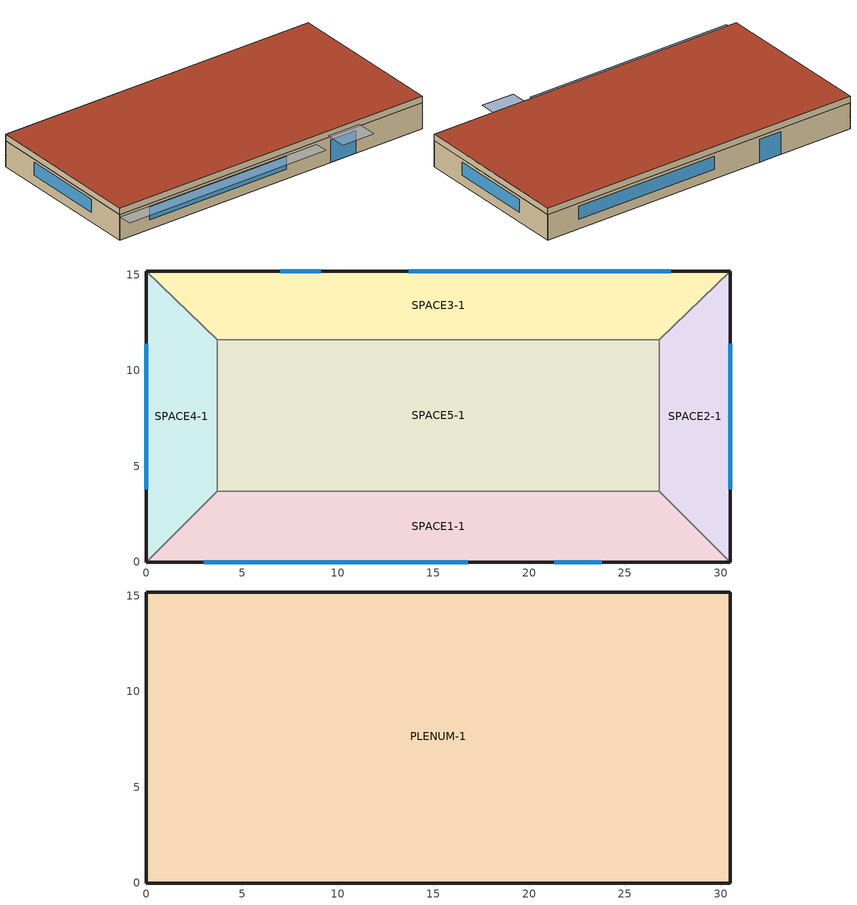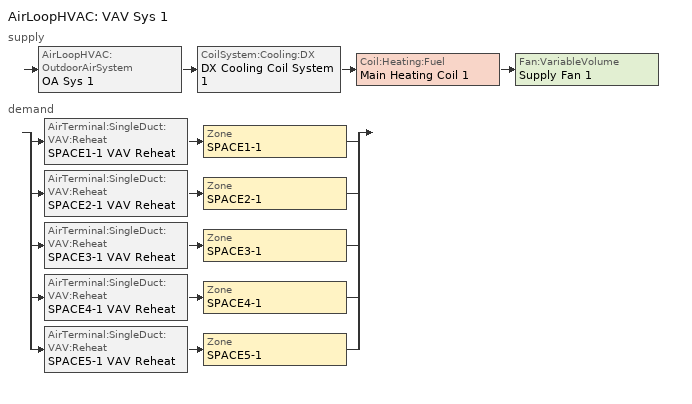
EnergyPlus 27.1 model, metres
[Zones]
SPACE1-1
 floor ground (FLOOR-SLAB-1): 26.8,3.7 30.5,0 0,0 3.7,3.7 z0
 wall outside (WALL-1): 0,0 30.5,0 z0:2.4
 wall to SPACE2-1 (INT-WALL-1): 30.5,0 26.8,3.7 z0:2.4
 wall to SPACE4-1 (INT-WALL-1): 3.7,3.7 0,0 z0:2.4
 wall to SPACE5-1 (INT-WALL-1): 26.8,3.7 3.7,3.7 z0:2.4
 window (Dbl Clr 3mm/13mm Air): 3,0 16.8,0 z0.9:2.1
 window (Sgl Grey 3mm): 21.3,0 23.8,0 z0:2.1
SPACE2-1
 floor ground (FLOOR-SLAB-1): 26.8,11.6 30.5,15.2 30.5,0 26.8,3.7 z0
 wall outside (WALL-1): 30.5,0 30.5,15.2 z0:2.4
 wall to SPACE3-1 (INT-WALL-1): 30.5,15.2 26.8,11.6 z0:2.4
 wall to SPACE5-1 (INT-WALL-1): 26.8,11.6 26.8,3.7 z0:2.4
 window (Dbl Clr 3mm/13mm Air): 30.5,3.8 30.5,11.4 z0.9:2.1
SPACE3-1
 floor ground (FLOOR-SLAB-1): 26.8,11.6 3.7,11.6 0,15.2 30.5,15.2 z0
 wall outside (WALL-1): 30.5,15.2 0,15.2 z0:2.4
 wall to SPACE4-1 (INT-WALL-1): 0,15.2 3.7,11.6 z0:2.4
 wall to SPACE5-1 (INT-WALL-1): 3.7,11.6 26.8,11.6 z0:2.4
 window (Dbl Clr 3mm/13mm Air): 27.4,15.2 13.7,15.2 z0.9:2.1
 window (Sgl Grey 3mm): 9.1,15.2 7,15.2 z0:2.1
SPACE4-1
 floor ground (FLOOR-SLAB-1): 3.7,3.7 0,0 0,15.2 3.7,11.6 z0
 wall outside (WALL-1): 0,15.2 0,0 z0:2.4
 wall to SPACE5-1 (INT-WALL-1): 3.7,3.7 3.7,11.6 z0:2.4
 window (Dbl Clr 3mm/13mm Air): 0,11.4 0,3.8 z0.9:2.1
SPACE5-1
 floor ground (FLOOR-SLAB-1): 26.8,11.6 26.8,3.7 3.7,3.7 3.7,11.6 z0
PLENUM-1
 floor to SPACE1-1 (CLNG-1): 26.8,3.7 30.5,0 0,0 3.7,3.7 z2.4
 floor to SPACE2-1 (CLNG-1): 26.8,11.6 30.5,15.2 30.5,0 26.8,3.7 z2.4
 floor to SPACE3-1 (CLNG-1): 26.8,11.6 3.7,11.6 0,15.2 30.5,15.2 z2.4
 floor to SPACE4-1 (CLNG-1): 3.7,3.7 0,0 0,15.2 3.7,11.6 z2.4
 floor to SPACE5-1 (CLNG-1): 26.8,11.6 26.8,3.7 3.7,3.7 3.7,11.6 z2.4
 wall outside (WALL-1): 0,0 30.5,0 30.5,15.2 0,15.2 0,0 z2.4:3
 roof outside (ROOF-1): 0,15.2 0,0 30.5,0 30.5,15.2 z3
shading: 0,-1.3 0,0 19.8,0 19.8,-1.3 z2.2; 21,-2 21,0 24.1,0 24.1,-2 z2.6
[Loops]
AirLoopHVAC 'VAV Sys 1'
 supply: AirLoopHVAC:OutdoorAirSystem 'OA Sys 1' > CoilSystem:Cooling:DX 'DX Cooling Coil System 1' > Coil:Heating:Fuel 'Main Heating Coil 1' > Fan:VariableVolume 'Supply Fan 1'
 demand: split
  | AirTerminal:SingleDuct:VAV:Reheat 'SPACE1-1 VAV Reheat' > Zone 'SPACE1-1'
  | AirTerminal:SingleDuct:VAV:Reheat 'SPACE2-1 VAV Reheat' > Zone 'SPACE2-1'
  | AirTerminal:SingleDuct:VAV:Reheat 'SPACE3-1 VAV Reheat' > Zone 'SPACE3-1'
  | AirTerminal:SingleDuct:VAV:Reheat 'SPACE4-1 VAV Reheat' > Zone 'SPACE4-1'
  | AirTerminal:SingleDuct:VAV:Reheat 'SPACE5-1 VAV Reheat' > Zone 'SPACE5-1'
[Building]
Building: North Axis {deg}=0; Terrain=City; Loads Convergence Tolerance Value {W}=0.04; Temperature Convergence Tolerance Value {deltaC}=0.4; Solar Distribution=FullExterior; Maximum Number of Warmup Days=25; Minimum Number of Warmup Days=6
[Site:Location]
CHICAGO_IL_USA TMY2-94846: Latitude {deg}=41.78; Longitude {deg}=-87.75; Time Zone {hr}=-6; Elevation {m}=190
[SizingPeriod:DesignDay] Day of Month=21; Humidity Condition Type=WetBulb; Barometric Pressure {Pa}=99063; Rain Indicator=No; Snow Indicator=No; Daylight Saving Time Indicator=No; Solar Model Indicator=ASHRAEClearSky
Name | Month | Day Type | Maximum Dry-Bulb Temperature {C} | Daily Dry-Bulb Temperature Range {deltaC} | Wetbulb or DewPoint at Maximum Dry-Bulb {C} | Wind Speed {m/s} | Wind Direction {deg} | Sky Clearness
CHICAGO_IL_USA Annual Heating 99% Design Conditions DB | 1 | WinterDesignDay | -17.3 | 0 | -17.3 | 4.9 | 270 | 0
CHICAGO_IL_USA Annual Cooling 1% Design Conditions DB/MCWB | 7 | SummerDesignDay | 31.5 | 10.7 | 23 | 5.3 | 230 | 1
[Site:GroundTemperature:BuildingSurface]
20.03, 20.03, 20.13, 20.3, 20.43, 20.52, 20.62, 20.77, 20.78, 20.55, 20.44, 20.2
[Material] Thermal Absorptance=0.9
Name | Roughness | Thickness {m} | Conductivity {W/m-K} | Density {kg/m3} | Specific Heat {J/kg-K} | Solar Absorptance | Visible Absorptance
RG01 | Rough | 0.0127 | 1.442 | 881 | 1674 | 0.65 | 0.65
BR01 | VeryRough | 0.0095 | 0.162 | 1121 | 1464 | 0.7 | 0.7
IN46 | VeryRough | 0.0762 | 0.023 | 24 | 1590 | 0.5 | 0.5
WD01 | MediumSmooth | 0.0191 | 0.115 | 513 | 1381 | 0.78 | 0.78
PW03 | MediumSmooth | 0.0127 | 0.115 | 545 | 1213 | 0.78 | 0.78
IN02 | Rough | 0.0901 | 0.043 | 10 | 837 | 0.75 | 0.75
GP01 | MediumSmooth | 0.0127 | 0.16 | 801 | 837 | 0.75 | 0.75
GP02 | MediumSmooth | 0.0159 | 0.16 | 801 | 837 | 0.75 | 0.75
CC03 | MediumRough | 0.1016 | 1.31 | 2243 | 837 | 0.65 | 0.65
[Material:NoMass] Roughness=Rough
Name | Thermal Resistance {m2-K/W} | Thermal Absorptance | Solar Absorptance | Visible Absorptance
CP01 | 0.367 | 0.9 | 0.75 | 0.75
MAT-CLNG-1 | 0.652259 | 0.65 | 0.65 | 0.65
[Material:AirGap]
AL21: Thermal Resistance {m2-K/W}=0.157
[Construction]
ROOF-1: RG01, BR01, IN46, WD01
WALL-1: WD01, PW03, IN02, GP01
CLNG-1: MAT-CLNG-1
FLOOR-SLAB-1: CC03, CP01
INT-WALL-1: GP02, AL21, GP02
Dbl Clr 3mm/13mm Air: CLEAR 3MM, AIR 13MM, CLEAR 3MM
Sgl Grey 3mm: GREY 3MM
[WindowMaterial:Gas]
AIR 13MM: Gas Type=Air; Thickness {m}=0.0127
[WindowMaterial:Glazing] Optical Data Type=SpectralAverage; Thickness {m}=0.003; Infrared Transmittance at Normal Incidence=0; Front Side Infrared Hemispherical Emissivity=0.84; Back Side Infrared Hemispherical Emissivity=0.84; Conductivity {W/m-K}=0.9
Name | Solar Transmittance at Normal Incidence | Front Side Solar Reflectance at Normal Incidence | Back Side Solar Reflectance at Normal Incidence | Visible Transmittance at Normal Incidence | Front Side Visible Reflectance at Normal Incidence | Back Side Visible Reflectance at Normal Incidence
CLEAR 3MM | 0.837 | 0.075 | 0.075 | 0.898 | 0.081 | 0.081
GREY 3MM | 0.626 | 0.061 | 0.061 | 0.611 | 0.061 | 0.061
[GeometryTransform]
Plane of Transform=XY; Current Aspect Ratio=2; New Aspect Ratio=4
[Zone] Type=1; Multiplier=1
Name | Ceiling Height {m} | Volume {m3}
PLENUM-1 | 0.6096 | 283.2
SPACE1-1; SPACE3-1 | 2.4384 | 239.247
SPACE2-1; SPACE4-1 | 2.4384 | 103.311
SPACE5-1 | 2.4384 | 447.683
[Exterior:Lights] Schedule=Always On Sch
Name | Design Level {W} | Control Option
OutsideLightsSchedule | 1000 | AstronomicalClock
OutsideLightsDuskToDawn | 1500 | AstronomicalClock
Parking Garage Lights | 800 | ScheduleNameOnly
[Exterior:FuelEquipment]
Parking Garage Fans: Fuel Use Type=Electricity; Schedule=Always On Sch; Design Level {W}=1000
[ZoneInfiltration:DesignFlowRate] Schedule=INFIL-SCH; Design Flow Rate Calculation Method=Flow/Zone; Constant Term Coefficient=0; Temperature Term Coefficient=0; Velocity Term Coefficient=0.2237; Velocity Squared Term Coefficient=0
Name | Zone or ZoneList or Space or SpaceList | Design Flow Rate {m3/s}
SPACE1-1 Infil 1 | SPACE1-1 | 0.0167
SPACE2-1 Infil 1 | SPACE2-1 | 0.00717
SPACE3-1 Infil 1 | SPACE3-1 | 0.0167
SPACE4-1 Infil 1 | SPACE4-1 | 0.00717
SPACE5-1 Infil 1 | SPACE5-1 | 0.031089
[People] Number of People Schedule=OCCUPY-1; Number of People Calculation Method=People; Fraction Radiant=0.3; Sensible Heat Fraction=0.55; Activity Level Schedule=ActSchd
Name | Zone or ZoneList or Space or SpaceList | Number of People
SPACE1-1 People 1 | SPACE1-1 | 11
SPACE2-1 People 1 | SPACE2-1 | 5
SPACE3-1 People 1 | SPACE3-1 | 11
SPACE4-1 People 1 | SPACE4-1 | 5
SPACE5-1 People 1 | SPACE5-1 | 20
[Lights] Schedule=LIGHTS-1; Design Level Calculation Method=LightingLevel; Return Air Fraction=0.2; Fraction Radiant=0.59; Fraction Visible=0.2
Name | Zone or ZoneList or Space or SpaceList | Lighting Level {W} | Fraction Replaceable
SPACE1-1 Lights 1 | SPACE1-1 | 1584 | 1
SPACE1-1 Lights 2 | SPACE1-1 | 480 | 0
SPACE2-1 Lights 1 | SPACE2-1 | 684 | 1
SPACE2-1 Lights 2 | SPACE2-1 | 684 | 0
SPACE3-1 Lights 1 | SPACE3-1 | 1584 | 1
SPACE3-1 Lights 2 | SPACE3-1 | 480 | 1
SPACE4-1 Lights 1 | SPACE4-1 | 684 | 1
SPACE5-1 Lights 1 | SPACE5-1 | 2964 | 1
SPACE5-1 Lights 2 | SPACE5-1 | 2964 | 0
[ElectricEquipment] Schedule=EQUIP-1; Design Level Calculation Method=EquipmentLevel; Fraction Latent=0; Fraction Lost=0
Name | Zone or ZoneList or Space or SpaceList | Design Level {W} | Fraction Radiant
SPACE1-1 ElecEq 1 | SPACE1-1 | 1056 | 0.3
SPACE1-1 ElecEq 2 | SPACE1-1 | 200 | 0.3
SPACE1-1 ElecEq 3 | SPACE1-1 | 200 | 0.1
SPACE2-1 ElecEq 1 | SPACE2-1 | 456 | 0.3
SPACE3-1 ElecEq 1 | SPACE3-1 | 1056 | 0.3
SPACE3-1 ElecEq 2 | SPACE3-1 | 200 | 0.3
SPACE4-1 ElecEq 1 | SPACE4-1 | 100 | 0.3
SPACE5-1 ElecEq 1 | SPACE5-1 | 1976 | 0.3
[WaterUse:Equipment] Hot Water Supply Temperature Schedule=Hot Water Supply Temp Schedule
Name | Peak Flow Rate {m3/s} | Flow Rate Fraction Schedule | Target Temperature Schedule
SPACE1-1 DHW 1; SPACE3-1 DHW 1 | 0.00015 | Bathroom Flow Frac Sch | Bathroom Target Temp Schedule
SPACE2-1 DHW 1 | 0.0004 | Kitchen Flow Frac Sch | Kitchen Target Temp Schedule
[GasEquipment] Schedule=EQUIP-1; Design Level Calculation Method=EquipmentLevel; Fraction Latent=0; Fraction Radiant=0.3; Fraction Lost=0; Carbon Dioxide Generation Rate {m3/s-W}=0
Name | Zone or ZoneList or Space or SpaceList | Design Level {W}
SPACE2-1 GasEq 1 | SPACE2-1 | 1000
SPACE4-1 GasEq 1 | SPACE4-1 | 808
[HotWaterEquipment]
SPACE2-1 HWEq 1: Zone or ZoneList or Space or SpaceList=SPACE2-1; Schedule=EQUIP-1; Design Level Calculation Method=EquipmentLevel; Design Level {W}=300; Fraction Latent=0.2; Fraction Radiant=0.1; Fraction Lost=0.5
[SteamEquipment]
SPACE4-1 ElecEq 1: Zone or ZoneList or Space or SpaceList=SPACE4-1; Schedule=EQUIP-1; Design Level Calculation Method=EquipmentLevel; Design Level {W}=1050; Fraction Latent=0.5; Fraction Radiant=0.3; Fraction Lost=0
[ZoneBaseboard:OutdoorTemperatureControlled]
SPACE4-1 BBHeat 1: Zone or ZoneList or Space or SpaceList=SPACE4-1; Schedule=EQUIP-1; Capacity at Low Temperature {W}=1500; Low Temperature {C}=0; Capacity at High Temperature {W}=500; High Temperature {C}=10; Fraction Radiant=0.5
[Sizing:Zone] Zone Cooling Design Supply Air Temperature Input Method=SupplyAirTemperature; Zone Cooling Design Supply Air Temperature {C}=16; Zone Heating Design Supply Air Temperature Input Method=SupplyAirTemperature; Zone Heating Design Supply Air Temperature {C}=50; Zone Cooling Design Supply Air Humidity Ratio {kgWater/kgDryAir}=0.009; Zone Heating Design Supply Air Humidity Ratio {kgWater/kgDryAir}=0.004; Zone Heating Sizing Factor=0; Zone Cooling Sizing Factor=0; Cooling Design Air Flow Method=DesignDay; Cooling Design Air Flow Rate {m3/s}=0; Heating Design Air Flow Method=DesignDay; Heating Design Air Flow Rate {m3/s}=0; Account for Dedicated Outdoor Air System=No; Dedicated Outdoor Air System Control Strategy=NeutralSupplyAir; Dedicated Outdoor Air Low Setpoint Temperature for Design {C}=Autosize; Dedicated Outdoor Air High Setpoint Temperature for Design {C}=Autosize
Name | Design Specification Outdoor Air Object
SPACE1-1 | SZ DSOA SPACE1-1
SPACE2-1 | SZ DSOA SPACE2-1
SPACE3-1 | SZ DSOA SPACE3-1
SPACE4-1 | SZ DSOA SPACE4-1
SPACE5-1 | SZ DSOA SPACE5-1
[DesignSpecification:OutdoorAir] Outdoor Air Method=Flow/Person; Outdoor Air Flow per Person {m3/s-person}=0.00944; Outdoor Air Flow per Zone Floor Area {m3/s-m2}=0; Outdoor Air Flow per Zone {m3/s}=0
SZ DSOA SPACE1-1; SZ DSOA SPACE2-1; SZ DSOA SPACE3-1; SZ DSOA SPACE4-1; SZ DSOA SPACE5-1
[Sizing:System]
VAV Sys 1: Type of Load to Size On=Sensible; Design Outdoor Air Flow Rate {m3/s}=Autosize; Central Heating Maximum System Air Flow Ratio=0.3; Preheat Design Temperature {C}=7; Preheat Design Humidity Ratio {kgWater/kgDryAir}=0.008; Precool Design Temperature {C}=11; Precool Design Humidity Ratio {kgWater/kgDryAir}=0.008; Central Cooling Design Supply Air Temperature {C}=16; Central Heating Design Supply Air Temperature {C}=18; Type of Zone Sum to Use=NonCoincident; 100% Outdoor Air in Cooling=No; 100% Outdoor Air in Heating=No; Central Cooling Design Supply Air Humidity Ratio {kgWater/kgDryAir}=0.009; Central Heating Design Supply Air Humidity Ratio {kgWater/kgDryAir}=0.009; Cooling Supply Air Flow Rate Method=DesignDay; Cooling Supply Air Flow Rate {m3/s}=0; Heating Supply Air Flow Rate Method=DesignDay; Heating Supply Air Flow Rate {m3/s}=0; Zone Maximum Outdoor Air Fraction=1; Cooling Design Capacity Method=CoolingDesignCapacity; Cooling Design Capacity {W}=Autosize; Heating Design Capacity Method=HeatingDesignCapacity; Heating Design Capacity {W}=Autosize; Central Cooling Capacity Control Method=VAV
[ZoneControl:Thermostat] Control Type Schedule=Zone Control Type Sched; Control 1=CoolingSetPoint; Control 2=HeatingSetpoint; Control 3=DualSetPoint
Name | Zone or ZoneList
SPACE1-1 Control | SPACE1-1
SPACE2-1 Control | SPACE2-1
SPACE3-1 Control | SPACE3-1
SPACE4-1 Control | SPACE4-1
SPACE5-1 Control | SPACE5-1
[ThermostatSetpoint:SingleHeating]
HeatingSetpoint: Setpoint Temperature Schedule=Htg-SetP-Sch
[ThermostatSetpoint:SingleCooling]
CoolingSetpoint: Setpoint Temperature Schedule=Clg-SetP-Sch
[ThermostatSetpoint:DualSetpoint]
DualSetPoint: Heating Setpoint Temperature Schedule=Htg-SetP-Sch; Cooling Setpoint Temperature Schedule=Clg-SetP-Sch
[Zone equipment]
SPACE1-1: SPACE1-1 VAV Reheat
SPACE2-1: SPACE2-1 VAV Reheat, Kitchen Exhaust Fan
SPACE3-1: SPACE3-1 VAV Reheat, Fume Hood Fan
SPACE4-1: SPACE4-1 VAV Reheat
SPACE5-1: SPACE5-1 VAV Reheat
[Fan:ZoneExhaust] Availability Schedule=Always On Sch; Fan Total Efficiency=0.7
Name | Pressure Rise {Pa} | Maximum Flow Rate {m3/s}
Kitchen Exhaust Fan | 500 | 0.0001
Fume Hood Fan | 800 | 0.0002
[AirTerminal:SingleDuct:VAV:Reheat] Availability Schedule=ReheatCoilAvailSched; Maximum Air Flow Rate {m3/s}=Autosize; Zone Minimum Air Flow Input Method=Constant; Constant Minimum Air Flow Fraction=0.3; Maximum Hot Water or Steam Flow Rate {m3/s}=0; Minimum Hot Water or Steam Flow Rate {m3/s}=0; Convergence Tolerance=0.001; Damper Heating Action=ReverseWithLimits; Maximum Flow per Zone Floor Area During Reheat {m3/s-m2}=Autosize; Maximum Flow Fraction During Reheat=Autosize
Name | Reheat Coil
SPACE1-1 VAV Reheat | SPACE1-1 Zone Coil
SPACE2-1 VAV Reheat | SPACE2-1 Zone Coil
SPACE3-1 VAV Reheat | SPACE3-1 Zone Coil
SPACE4-1 VAV Reheat | SPACE4-1 Zone Coil
SPACE5-1 VAV Reheat | SPACE5-1 Zone Coil
[Coil:Heating:Fuel] Availability Schedule=ReheatCoilAvailSched; Fuel Type=NaturalGas; Burner Efficiency=0.8; Nominal Capacity {W}=Autosize
SPACE1-1 Zone Coil; SPACE2-1 Zone Coil; SPACE3-1 Zone Coil; SPACE4-1 Zone Coil; SPACE5-1 Zone Coil; Main heating Coil 1
[AirLoopHVAC:ReturnPlenum]
Return-Plenum-1: Zone=PLENUM-1
[AirLoopHVAC]
VAV Sys 1: Design Supply Air Flow Rate {m3/s}=Autosize
[AvailabilityManager:Scheduled]
VAV Sys 1 Avail: Schedule=FanAvailSched
[CoilSystem:Cooling:DX]
DX Cooling Coil System 1: Availability Schedule=CoolingCoilAvailSched; Cooling Coil=Main Cooling Coil 1
[Coil:Cooling:DX:TwoSpeed]
Main Cooling Coil 1: Availability Schedule=CoolingCoilAvailSched; High Speed Gross Rated Total Cooling Capacity {W}=Autosize; High Speed Rated Sensible Heat Ratio=0.8; High Speed Gross Rated Cooling COP {W/W}=3; High Speed Rated Air Flow Rate {m3/s}=Autosize; Unit Internal Static Air Pressure {Pa}=450; Total Cooling Capacity Function of Temperature Curve=VarSpeedCoolCapFT; Total Cooling Capacity Function of Flow Fraction Curve=PackagedRatedCoolCapFFlow; Energy Input Ratio Function of Temperature Curve=VarSpeedCoolEIRFT; Energy Input Ratio Function of Flow Fraction Curve=PackagedRatedCoolEIRFFlow; Part Load Fraction Correlation Curve=VarSpeedCyclingPLFFPLR; Low Speed Gross Rated Total Cooling Capacity {W}=Autosize; Low Speed Gross Rated Sensible Heat Ratio=0.8; Low Speed Gross Rated Cooling COP {W/W}=4.2; Low Speed Rated Air Flow Rate {m3/s}=Autosize; Low Speed Total Cooling Capacity Function of Temperature Curve=VarSpeedCoolCapLSFT; Low Speed Energy Input Ratio Function of Temperature Curve=VarSpeedCoolEIRLSFT
[Fan:VariableVolume]
Supply Fan 1: Availability Schedule=FanAvailSched; Fan Total Efficiency=0.7; Pressure Rise {Pa}=600; Maximum Flow Rate {m3/s}=Autosize; Fan Power Minimum Flow Rate Input Method=Fraction; Fan Power Minimum Flow Fraction=0.25; Motor Efficiency=0.9; Motor In Airstream Fraction=1; Fan Power Coefficient 1=0.00153024; Fan Power Coefficient 2=0.00520806; Fan Power Coefficient 3=1.10862; Fan Power Coefficient 4=-0.116356; Fan Power Coefficient 5=0
[Controller:OutdoorAir]
OA Controller 1: Minimum Outdoor Air Flow Rate {m3/s}=Autosize; Maximum Outdoor Air Flow Rate {m3/s}=Autosize; Economizer Control Type=FixedDryBulb; Economizer Control Action Type=ModulateFlow; Economizer Maximum Limit Dry-Bulb Temperature {C}=19; Economizer Minimum Limit Dry-Bulb Temperature {C}=4; Lockout Type=NoLockout; Minimum Limit Type=ProportionalMinimum; Minimum Outdoor Air Schedule=Min OA Sched
[SetpointManager:Scheduled]
Supply Air Temp Manager 1: Control Variable=Temperature; Schedule=Seasonal Reset Supply Air Temp Sch; Setpoint Node or NodeList=Supply Air Temp Nodes 1
[SetpointManager:MixedAir]
Mixed Air and Coil Exit Temp Manager 1: Control Variable=Temperature; Setpoint Node or NodeList=Supply Fan Upstream Nodes
[Schedule:Compact]
Always On Sch: THROUGH: 12/31, FOR: AllDays, UNTIL: 24:00, 1
OCCUPY-1: Through: 12/31, For: WeekDays SummerDesignDay CustomDay1 CustomDay2, Until: 8:00, 0, Until: 11:00, 1, Until: 12:00, 0.8, Until: 13:00, 0.4, Until: 14:00, 0.8, Until: 18:00, 1, Until: 19:00, 0.5, Until: 21:00, 0.1, Until: 24:00, 0, For: Weekends WinterDesignDay Holiday, Until: 24:00, 0
LIGHTS-1: Through: 12/31, For: WeekDays SummerDesignDay CustomDay1 CustomDay2, Until: 8:00, 0.05, Until: 9:00, 0.9, Until: 10:00, 0.95, Until: 11:00, 1, Until: 12:00, 0.95, Until: 13:00, 0.8, Until: 14:00, 0.9, Until: 18:00, 1, Until: 19:00, 0.6, Until: 21:00, 0.2, Until: 24:00, 0.05, For: Weekends WinterDesignDay Holiday, Until: 24:00, 0.05
EQUIP-1: Through: 12/31, For: WeekDays SummerDesignDay CustomDay1 CustomDay2, Until: 8:00, 0.02, Until: 9:00, 0.4, Until: 14:00, 0.9, Until: 15:00, 0.8, Until: 16:00, 0.7, Until: 18:00, 0.5, Until: 20:00, 0.3, Until: 24:00, 0.02, For: Weekends WinterDesignDay Holiday, Until: 24:00, 0.2
Bathroom Flow Frac Sch: THROUGH: 12/31, FOR: AllDays, UNTIL: 4:00, 0, UNTIL: 8:00, 0.1, UNTIL: 12:00, 0.3, UNTIL: 16:00, 0.5, UNTIL: 20:00, 0.2, UNTIL: 24:00, 0
Kitchen Flow Frac Sch: THROUGH: 12/31, FOR: AllDays, UNTIL: 8:00, 0, UNTIL: 9:00, 0.8, UNTIL: 10:00, 0.6, UNTIL: 12:00, 0, UNTIL: 14:00, 1, UNTIL: 24:00, 0
INFIL-SCH: Through: 3/31, For: AllDays, Until: 24:00, 1, Through: 10/31, For: AllDays, Until: 24:00, 0, Through: 12/31, For: AllDays, Until: 24:00, 1
ActSchd: Through: 12/31, For: AllDays, Until: 24:00, 117.24
Htg-SetP-Sch: Through: 12/31, For: SummerDesignDay, Until: 24:00, 12.8, For: WinterDesignDay, Until: 24:00, 21.1, For: WeekDays, Until: 7:00, 12.8, Until: 18:00, 21.1, Until: 24:00, 12.8, For: WeekEnds Holiday, Until: 7:00, 12.8, Until: 13:00, 21.1, Until: 24:00, 12.8, For: AllOtherDays, Until: 7:00, 12.8, Until: 18:00, 21.1, Until: 24:00, 12.8
Clg-SetP-Sch: Through: 12/31, For: SummerDesignDay, Until: 24:00, 23.9, For: WinterDesignDay, Until: 24:00, 40, For: WeekDays, Until: 7:00, 40, Until: 18:00, 23.9, Until: 24:00, 40, For: WeekEnds Holiday, Until: 7:00, 40, Until: 13:00, 23.9, Until: 24:00, 32.2, For: AllOtherDays, Until: 7:00, 40, Until: 18:00, 23.9, Until: 24:00, 40
Zone Control Type Sched: Through: 12/31, For: SummerDesignDay, Until: 24:00, 2, For: WinterDesignDay, Until: 24:00, 1, For: AllOtherDays, Until: 24:00, 4
Min OA Sched: Through: 12/31, For: Weekdays, Until: 6:00, 0.02, Until: 18:00, 1, Until: 24:00, 0.02, For: AllOtherDays, Until: 24:00, 0.02
FanAvailSched; ReheatCoilAvailSched: Through: 3/31, For: AllDays, Until: 24:00, 1, Through: 9/30, For: WeekDays, Until: 7:00, 0, Until: 17:00, 1, Until: 24:00, 0, For: SummerDesignDay WinterDesignDay, Until: 24:00, 1, For: AllOtherDays, Until: 24:00, 0, Through: 12/31, For: AllDays, Until: 24:00, 1
CoolingCoilAvailSched: Through: 3/31, For: AllDays, Until: 24:00, 0, Through: 9/30, For: WeekDays, Until: 7:00, 0, Until: 17:00, 1, Until: 24:00, 0, For: SummerDesignDay WinterDesignDay, Until: 24:00, 1, For: AllOtherDays, Until: 24:00, 0, Through: 12/31, For: AllDays, Until: 24:00, 0
Seasonal Reset Supply Air Temp Sch: Through: 3/31, For: AllDays, Until: 24:00, 17, Through: 9/30, For: AllDays, Until: 24:00, 15, Through: 12/31, For: AllDays, Until: 24:00, 17
Bathroom Target Temp Schedule: Through: 12/31, For: AllDays, Until: 24:00, 40
Kitchen Target Temp Schedule: Through: 12/31, For: AllDays, Until: 24:00, 50
Hot Water Supply Temp Schedule: Through: 12/31, For: AllDays, Until: 24:00, 60
[Curve:Biquadratic] Minimum Value of x=12.77778; Maximum Value of x=23.88889; Minimum Value of y=23.88889; Maximum Value of y=46.11111; Input Unit Type for X=Temperature; Input Unit Type for Y=Temperature; Output Unit Type=Dimensionless
Name | Coefficient1 Constant | Coefficient2 x | Coefficient3 x**2 | Coefficient4 y | Coefficient5 y**2 | Coefficient6 x*y
VarSpeedCoolCapFT; VarSpeedCoolCapLSFT | 0.476428 | 0.0401147 | 0.000226411 | -0.000827136 | -7.3224e-06 | -0.000446278
VarSpeedCoolEIRFT | 0.632475 | -0.0121321 | 0.000507773 | 0.0155377 | 0.00027284 | -0.000679201
VarSpeedCoolEIRLSFT | 0.774645 | -0.0343731 | 0.000783173 | 0.0146596 | 0.000488851 | -0.000752036
[Curve:Cubic] Minimum Value of x=0.5; Maximum Value of x=1.5; Input Unit Type for X=Dimensionless; Output Unit Type=Dimensionless
Name | Coefficient1 Constant | Coefficient2 x | Coefficient3 x**2 | Coefficient4 x**3
PackagedRatedCoolCapFFlow | 0.472786 | 1.24334 | -1.03871 | 0.322578
PackagedRatedCoolEIRFFlow | 1.00795 | 0.345441 | -0.692289 | 0.338899
[Curve:Quadratic]
VarSpeedCyclingPLFFPLR: Coefficient1 Constant=0.85; Coefficient2 x=0.15; Coefficient3 x**2=0; Minimum Value of x=0; Maximum Value of x=1
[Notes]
5ZoneGeometryTransform.idf
Basic file description:  1 story building divided into 4 exterior and one interior conditioned zones and return plenum.
(based on 5ZoneEndUses.idf)
Highlights:              GeometryTransform,  Elongates building in the east west direction
Compare to dxf from 5ZoneEndUses
Simulation Location/Run: CHICAGO_IL_USA TMY2-94846, 2 design days, 2 run periods,
SimulationControl executes the run periods using the weather file
Location:                Chicago, IL
Design Days:             CHICAGO_IL_USA Annual Heating 99% Design Conditions DB, MaxDB= -17.3°C
CHICAGO_IL_USA Annual Cooling 1% Design Conditions, MaxDB=  31.5°C MCWB=  23.0°C
Run Period (Weather File): October 1-31, CHICAGO_IL_USA TMY2-94846
Run Control:             Zone and System sizing with weather file run control (no design days run)
Building: Single floor rectangular building 100 ft x 50 ft (as input; gets transformed). 5 zones - 4 exterior, 1 interior, zone height 8 feet.
Exterior zone depth is 12 feet. There is a 2 foot high return plenum: the overall building height is
10 feet. There are windows on all 4 facades; the south and north facades have glass doors.
The south facing glass is shaded by overhangs. The walls are woodshingle over plywood, R11 insulation,
and gypboard. The roof is a gravel built up roof with R-3 mineral board insulation and plywood sheathing.
The windows are of various single and double pane construction with 3mm and 6mm glass and either 6mm or
13mm argon or air gap.  The window to wall ratio is approximately 0.29.
The south wall and door have overhangs.
The building is oriented 30 degrees east of north.
Floor Area:        463.6 m2 (5000 ft2)
Number of Stories: 1
Zone Description Details: (BEFORE TRANSFORM)
Internal gains description:     lighting is 1.5 watts/ft2, office equip is 1.0 watts/ft2. There is 1 occupant
per 100 ft2 of floor area. The infiltration is 0.25 air changes per hour.
additional internal gains added for cooking, laundry
Interzone Surfaces:             6 interzone surfaces (see diagram)
Internal Mass:                  None
Windows:                        4 ea.: 1) Double pane clear, 3mm glass, 13mm air gap
2) Double pane clear, 3mm glass, 13mm argon gap
3) Double pane clear, 6mm glass, 6mm air gap
4) Double pane lowE,  6mm lowE glass outside, 6mm air gap, 6mm clear glass
Doors:                          2 ea.:    Single pane grey,  3mm glass
Detached Shading:               None
Daylight:                       None
Natural Ventilation:            None
Compact Schedules:              Yes
HVAC:                           the system is a packaged VAV (DX cooling coil and gas heating coils).
The input is fully autosized. The compressor has a variable speed drive.
Zonal Equipment:                AirTerminal:SingleDuct:VAV:Reheat
Central Air Handling Equipment: Yes
System Equipment Autosize:      Yes
Purchased Cooling:              None
Purchased Heating:              None
Coils:                          Coil:Cooling:DX:TwoSpeed, Coil:Heating:Fuel
Pumps:                          None
Boilers:                        None
Chillers:                       None
Standard Reports:               None
Timestep or Hourly Variables:   Hourly
Time bins Report:               None
HTML Report:                    None
Environmental Emissions:        None
Utility Tariffs:                None
